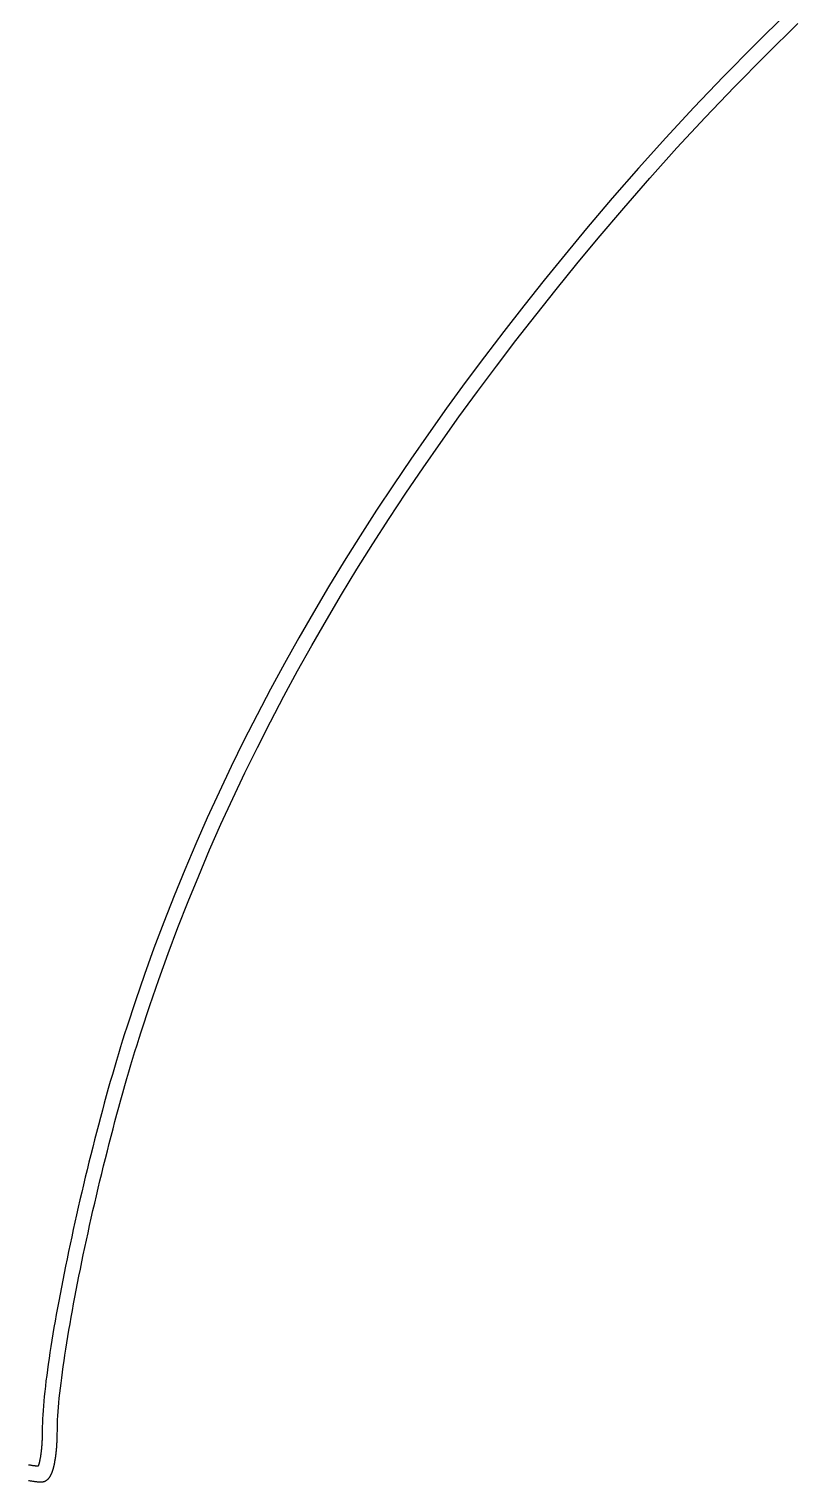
# Model space of a CAD drawing. Extents: x 0 to 745, y 0 to 539.
# Drawn here: x 208.5 to 249.2, y 233.2 to 310.2 of the extents above; entities that cross this region are included whole.
import ezdxf

# ---------------------------------------------------------------- set-up
doc = ezdxf.new("R2010")
doc.units = 0
doc.layers.get('0').update_dxf_attribs({"linetype": 'CONTINUOUS'})

msp = doc.modelspace()

# ---------------------------------------------------------------- linework, layer by layer
at = {"color": 7}
for points in [[(248.644, 311.017), (246.913, 309.312), (245.272, 307.647), (243.71, 306.012), (242.215, 304.398), (240.776, 302.796), (239.382, 301.197), (238.02, 299.591)], [(238.634, 299.077), (239.989, 300.675), (241.377, 302.267), (242.81, 303.862), (244.298, 305.468), (245.854, 307.096), (247.488, 308.755), (249.213, 310.454)], [(238.02, 299.591), (236.89, 298.226), (235.784, 296.863), (234.702, 295.503), (233.644, 294.145), (232.611, 292.788), (231.601, 291.433), (230.614, 290.079), (229.652, 288.726), (228.712, 287.373), (227.796, 286.021), (226.903, 284.669), (226.033, 283.317), (225.185, 281.965), (224.361, 280.612), (223.558, 279.258), (222.779, 277.904), (222.021, 276.548), (221.286, 275.19), (220.572, 273.83), (219.88, 272.469), (219.21, 271.105), (218.562, 269.739), (217.935, 268.369), (217.329, 266.997), (216.744, 265.622), (216.181, 264.242), (215.638, 262.859), (215.116, 261.472), (214.614, 260.081), (214.133, 258.685), (213.672, 257.284)], [(214.434, 257.039), (214.892, 258.429), (215.369, 259.814), (215.867, 261.195), (216.385, 262.572), (216.924, 263.945), (217.484, 265.314), (218.064, 266.679), (218.665, 268.042), (219.288, 269.401), (219.931, 270.758), (220.597, 272.112), (221.283, 273.464), (221.992, 274.814), (222.723, 276.163), (223.475, 277.51), (224.25, 278.856), (225.047, 280.201), (225.866, 281.545), (226.708, 282.889), (227.573, 284.233), (228.461, 285.577), (229.372, 286.921), (230.307, 288.266), (231.264, 289.611), (232.245, 290.958), (233.25, 292.306), (234.279, 293.656), (235.331, 295.008), (236.408, 296.362), (237.509, 297.718), (238.634, 299.077)], [(213.672, 257.284), (213.563, 256.942), (213.454, 256.594), (213.345, 256.241), (213.236, 255.883), (213.128, 255.521), (213.02, 255.155), (212.912, 254.785), (212.805, 254.411), (212.699, 254.034), (212.593, 253.654), (212.487, 253.271), (212.383, 252.885), (212.279, 252.497), (212.176, 252.106), (212.073, 251.714), (211.972, 251.321), (211.872, 250.926), (211.772, 250.529), (211.674, 250.133), (211.576, 249.735), (211.48, 249.337), (211.385, 248.94), (211.291, 248.542), (211.199, 248.145), (211.108, 247.748), (211.019, 247.353), (210.93, 246.959), (210.844, 246.566), (210.759, 246.175), (210.675, 245.787), (210.594, 245.4)], [(211.376, 245.236), (211.458, 245.62), (211.541, 246.007), (211.625, 246.395), (211.711, 246.786), (211.799, 247.178), (211.888, 247.571), (211.979, 247.965), (212.071, 248.36), (212.164, 248.755), (212.258, 249.151), (212.354, 249.546), (212.451, 249.941), (212.549, 250.336), (212.648, 250.73), (212.748, 251.122), (212.848, 251.514), (212.95, 251.903), (213.053, 252.291), (213.156, 252.677), (213.26, 253.06), (213.365, 253.44), (213.47, 253.818), (213.576, 254.192), (213.682, 254.563), (213.789, 254.93), (213.896, 255.293), (214.003, 255.652), (214.11, 256.006), (214.218, 256.356), (214.326, 256.7), (214.434, 257.039)], [(210.594, 245.4), (210.514, 245.016), (210.436, 244.635), (210.359, 244.257), (210.285, 243.883), (210.212, 243.512), (210.142, 243.145), (210.074, 242.782), (210.007, 242.424), (209.943, 242.07), (209.881, 241.721), (209.822, 241.377), (209.765, 241.038), (209.71, 240.705), (209.657, 240.378), (209.608, 240.057), (209.56, 239.742), (209.516, 239.433), (209.474, 239.131), (209.435, 238.837), (209.398, 238.549), (209.365, 238.269), (209.334, 237.996), (209.307, 237.732), (209.282, 237.476), (209.261, 237.228), (209.242, 236.988), (209.227, 236.758), (209.215, 236.537), (209.207, 236.325), (209.202, 236.122), (209.2, 235.93)], [(210, 235.93), (210.002, 236.107), (210.007, 236.296), (210.015, 236.495), (210.027, 236.705), (210.041, 236.925), (210.059, 237.154), (210.08, 237.393), (210.105, 237.641), (210.132, 237.898), (210.162, 238.164), (210.195, 238.437), (210.23, 238.72), (210.269, 239.009), (210.31, 239.307), (210.354, 239.611), (210.4, 239.923), (210.45, 240.241), (210.501, 240.565), (210.555, 240.896), (210.612, 241.232), (210.671, 241.574), (210.732, 241.922), (210.795, 242.274), (210.861, 242.631), (210.928, 242.992), (210.998, 243.357), (211.07, 243.726), (211.144, 244.099), (211.219, 244.475), (211.297, 244.854), (211.376, 245.236)], [(209.2, 235.93), (209.2, 235.87), (209.199, 235.811), (209.199, 235.752), (209.197, 235.693), (209.196, 235.635), (209.194, 235.577), (209.192, 235.52), (209.19, 235.463), (209.188, 235.407), (209.185, 235.352), (209.182, 235.297), (209.179, 235.242), (209.175, 235.189), (209.171, 235.136), (209.167, 235.083), (209.163, 235.032), (209.158, 234.981), (209.153, 234.931), (209.148, 234.881), (209.143, 234.833), (209.138, 234.785), (209.132, 234.739), (209.126, 234.693), (209.12, 234.648), (209.114, 234.604), (209.108, 234.561), (209.101, 234.519), (209.095, 234.478), (209.088, 234.438), (209.081, 234.399), (209.073, 234.361)], [(209.859, 234.208), (209.868, 234.253), (209.876, 234.299), (209.884, 234.345), (209.892, 234.393), (209.9, 234.441), (209.907, 234.49), (209.914, 234.54), (209.921, 234.59), (209.927, 234.642), (209.934, 234.694), (209.94, 234.747), (209.945, 234.8), (209.951, 234.854), (209.956, 234.909), (209.961, 234.965), (209.966, 235.021), (209.97, 235.078), (209.974, 235.135), (209.978, 235.193), (209.981, 235.252), (209.984, 235.311), (209.987, 235.371), (209.99, 235.431), (209.992, 235.492), (209.994, 235.553), (209.996, 235.615), (209.997, 235.677), (209.998, 235.739), (209.999, 235.802), (210, 235.866), (210, 235.93)], [(208.98, 234.028), (208.963, 234.03), (208.946, 234.031), (208.928, 234.033), (208.909, 234.035), (208.889, 234.037), (208.869, 234.04), (208.847, 234.042), (208.825, 234.045), (208.801, 234.048), (208.777, 234.051), (208.752, 234.055), (208.726, 234.058), (208.699, 234.062), (208.671, 234.066), (208.642, 234.071), (208.612, 234.075), (208.581, 234.08), (208.548, 234.086), (208.515, 234.091), (208.481, 234.097)], [(209.073, 234.361), (209.07, 234.346), (209.067, 234.331), (209.064, 234.317), (209.061, 234.303), (209.058, 234.29), (209.055, 234.276), (209.052, 234.264), (209.049, 234.251), (209.046, 234.239), (209.043, 234.227), (209.04, 234.215), (209.037, 234.203), (209.034, 234.192), (209.031, 234.181), (209.028, 234.171), (209.025, 234.16), (209.022, 234.15), (209.018, 234.14), (209.015, 234.131), (209.012, 234.121), (209.009, 234.112), (209.006, 234.103), (209.003, 234.094), (209, 234.085), (208.997, 234.076), (208.994, 234.068), (208.991, 234.06), (208.988, 234.052), (208.985, 234.044), (208.983, 234.036), (208.98, 234.028)], [(209.684, 233.617), (209.692, 233.634), (209.699, 233.65), (209.706, 233.667), (209.713, 233.684), (209.72, 233.701), (209.727, 233.718), (209.733, 233.735), (209.74, 233.753), (209.746, 233.77), (209.752, 233.788), (209.758, 233.806), (209.764, 233.824), (209.77, 233.843), (209.776, 233.861), (209.781, 233.88), (209.787, 233.899), (209.792, 233.918), (209.797, 233.937), (209.803, 233.957), (209.808, 233.977), (209.813, 233.997), (209.818, 234.017), (209.823, 234.037), (209.827, 234.058), (209.832, 234.078), (209.837, 234.099), (209.841, 234.121), (209.846, 234.142), (209.85, 234.164), (209.855, 234.186), (209.859, 234.208)], [(208.472, 233.28), (208.516, 233.272), (208.558, 233.264), (208.6, 233.257), (208.64, 233.25), (208.68, 233.244), (208.719, 233.238), (208.757, 233.233), (208.793, 233.228), (208.829, 233.223), (208.865, 233.219), (208.899, 233.215), (208.932, 233.211), (208.965, 233.208), (208.997, 233.206), (209.028, 233.204), (209.058, 233.202), (209.088, 233.201), (209.117, 233.2), (209.145, 233.2)], [(209.145, 233.2), (209.162, 233.2), (209.178, 233.201), (209.194, 233.202), (209.209, 233.204), (209.225, 233.207), (209.24, 233.21), (209.255, 233.213), (209.27, 233.217), (209.284, 233.221), (209.298, 233.225), (209.312, 233.23), (209.326, 233.235), (209.339, 233.241), (209.352, 233.247), (209.365, 233.253), (209.378, 233.259), (209.39, 233.266), (209.402, 233.272), (209.413, 233.279), (209.424, 233.287), (209.435, 233.294), (209.446, 233.302), (209.456, 233.309), (209.466, 233.317), (209.476, 233.325), (209.485, 233.333), (209.494, 233.34), (209.503, 233.348), (209.511, 233.356), (209.519, 233.364), (209.526, 233.372)], [(209.526, 233.372), (209.534, 233.38), (209.541, 233.387), (209.548, 233.395), (209.554, 233.403), (209.561, 233.411), (209.567, 233.419), (209.573, 233.426), (209.579, 233.434), (209.585, 233.442), (209.591, 233.45), (209.596, 233.458), (209.602, 233.466), (209.607, 233.473), (209.612, 233.481), (209.617, 233.489), (209.622, 233.497), (209.627, 233.505), (209.631, 233.513), (209.636, 233.521), (209.64, 233.529), (209.645, 233.537), (209.649, 233.545), (209.653, 233.553), (209.657, 233.561), (209.661, 233.569), (209.665, 233.577), (209.669, 233.585), (209.673, 233.593), (209.677, 233.601), (209.681, 233.609), (209.684, 233.617)]]:
    msp.add_lwpolyline(points, dxfattribs=at)

doc.saveas('drawing.dxf')
